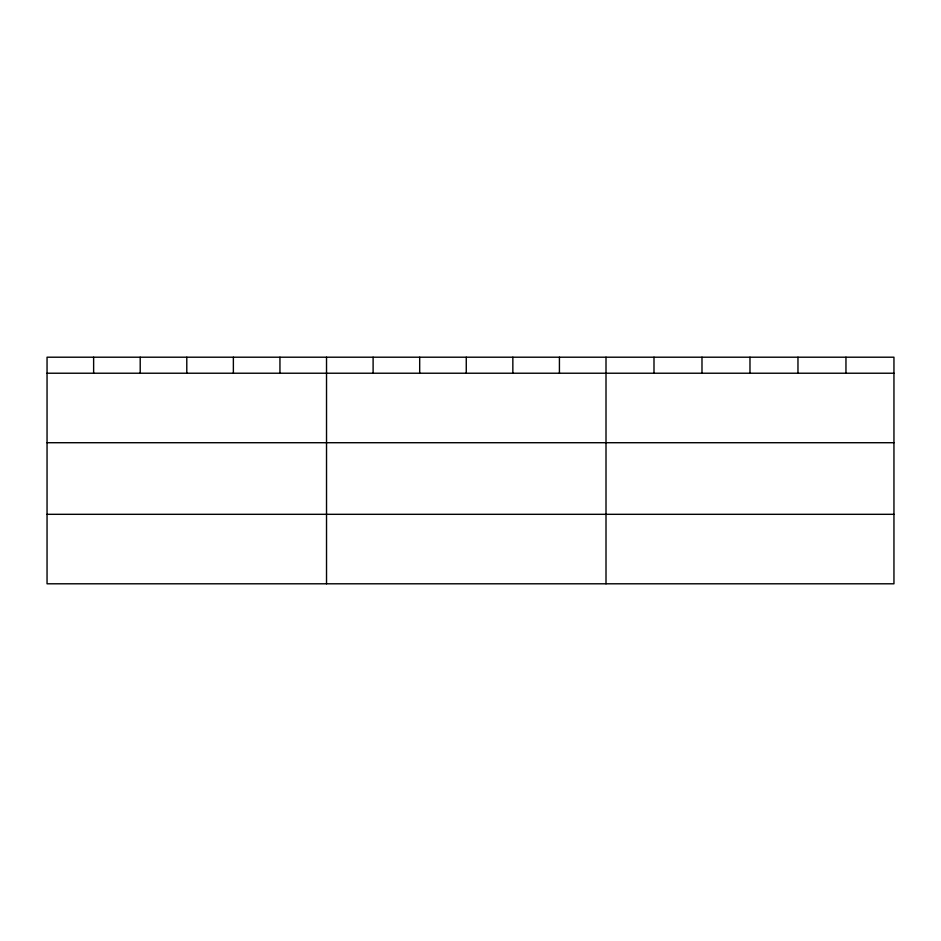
<?xml version="1.0" encoding="UTF-8"?>
<svg xmlns="http://www.w3.org/2000/svg" width="941" height="941" viewBox="0 0 941 941"><rect width="100%" height="100%" fill="white"/><g stroke="black" fill="none" stroke-linecap="round" stroke-linejoin="round"><path stroke-width="1.41" d="M893.95 442.717L893.95 357.204L47.05 357.204L47.05 583.796L893.95 583.796L893.95 442.717L47.05 442.717M47.05 373.224L893.95 373.224M47.05 514.315L893.95 514.315M845.959 357.204L845.959 373.224M797.968 357.204L797.968 373.224M749.977 357.204L749.977 373.224M701.986 357.204L701.986 373.224M653.995 357.204L653.995 373.224M606.004 357.204L606.004 583.796M559.425 357.204L559.425 373.224M512.845 357.204L512.845 373.224M466.265 357.204L466.265 373.224M419.686 357.204L419.686 373.224M373.106 357.204L373.106 373.224M326.527 357.204L326.527 583.796M279.947 357.204L279.947 373.224M233.368 357.204L233.368 373.224M186.789 357.204L186.789 373.224M140.209 357.204L140.209 373.224M93.629 357.204L93.629 373.224"/></g></svg>
